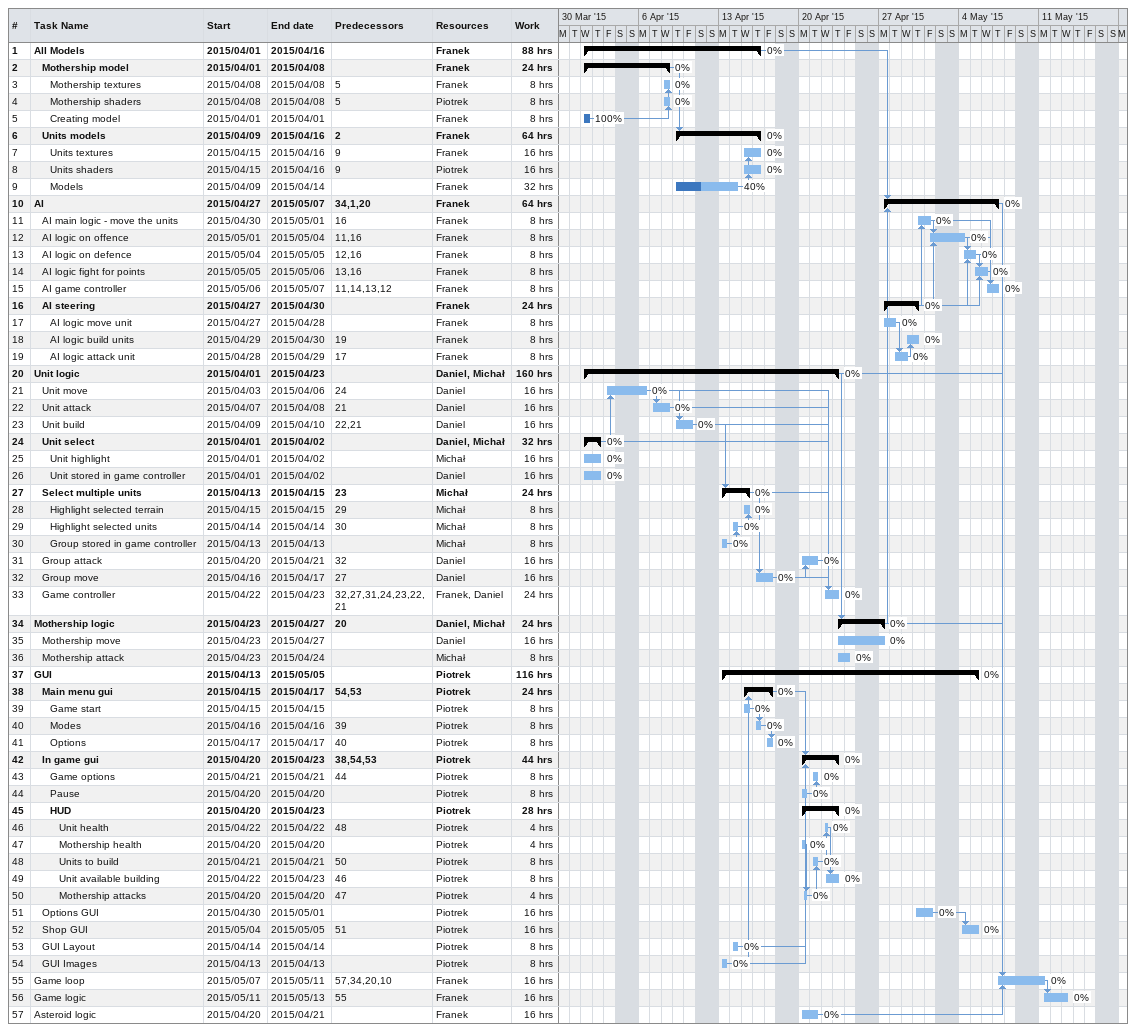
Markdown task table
| ID | Level | Task | Start | Finish | Predecessors | Resources | % complete | Work (h) |
|---|---|---|---|---|---|---|---|---|
| 1 | 1 | **All Models** | 2015-04-01 | 2015-04-16 |  | Franek | 0 | 88 |
| 2 | 2 | **Mothership model** | 2015-04-01 | 2015-04-08 |  | Franek | 0 | 24 |
| 3 | 3 | Mothership textures | 2015-04-08 | 2015-04-08 | 5 | Franek | 0 | 8 |
| 4 | 3 | Mothership shaders | 2015-04-08 | 2015-04-08 | 5 | Piotrek | 0 | 8 |
| 5 | 3 | Creating model | 2015-04-01 | 2015-04-01 |  | Franek | 100 | 8 |
| 6 | 2 | **Units models** | 2015-04-09 | 2015-04-16 | 2 | Franek | 0 | 64 |
| 7 | 3 | Units textures | 2015-04-15 | 2015-04-16 | 9 | Franek | 0 | 16 |
| 8 | 3 | Units shaders | 2015-04-15 | 2015-04-16 | 9 | Piotrek | 0 | 16 |
| 9 | 3 | Models | 2015-04-09 | 2015-04-14 |  | Franek | 40 | 32 |
| 10 | 1 | **AI** | 2015-04-27 | 2015-05-07 | 34, 1, 20 | Franek | 0 | 64 |
| 11 | 2 | AI main logic - move the units | 2015-04-30 | 2015-05-01 | 16 | Franek | 0 | 8 |
| 12 | 2 | AI logic on offence | 2015-05-01 | 2015-05-04 | 11, 16 | Franek | 0 | 8 |
| 13 | 2 | AI logic on defence | 2015-05-04 | 2015-05-05 | 12, 16 | Franek | 0 | 8 |
| 14 | 2 | AI logic fight for points | 2015-05-05 | 2015-05-06 | 13, 16 | Franek | 0 | 8 |
| 15 | 2 | AI game controller | 2015-05-06 | 2015-05-07 | 11, 14, 13, 12 | Franek | 0 | 8 |
| 16 | 2 | **AI steering** | 2015-04-27 | 2015-04-30 |  | Franek | 0 | 24 |
| 17 | 3 | AI logic move unit | 2015-04-27 | 2015-04-28 |  | Franek | 0 | 8 |
| 18 | 3 | AI logic build units | 2015-04-29 | 2015-04-30 | 19 | Franek | 0 | 8 |
| 19 | 3 | AI logic attack unit | 2015-04-28 | 2015-04-29 | 17 | Franek | 0 | 8 |
| 20 | 1 | **Unit logic** | 2015-04-01 | 2015-04-23 |  | Daniel, Michał | 0 | 160 |
| 21 | 2 | Unit move | 2015-04-03 | 2015-04-06 | 24 | Daniel | 0 | 16 |
| 22 | 2 | Unit attack | 2015-04-07 | 2015-04-08 | 21 | Daniel | 0 | 16 |
| 23 | 2 | Unit build | 2015-04-09 | 2015-04-10 | 22, 21 | Daniel | 0 | 16 |
| 24 | 2 | **Unit select** | 2015-04-01 | 2015-04-02 |  | Daniel, Michał | 0 | 32 |
| 25 | 3 | Unit highlight | 2015-04-01 | 2015-04-02 |  | Michał | 0 | 16 |
| 26 | 3 | Unit stored in game controller | 2015-04-01 | 2015-04-02 |  | Daniel | 0 | 16 |
| 27 | 2 | **Select multiple units** | 2015-04-13 | 2015-04-15 | 23 | Michał | 0 | 24 |
| 28 | 3 | Highlight selected terrain | 2015-04-15 | 2015-04-15 | 29 | Michał | 0 | 8 |
| 29 | 3 | Highlight selected units | 2015-04-14 | 2015-04-14 | 30 | Michał | 0 | 8 |
| 30 | 3 | Group stored in game controller | 2015-04-13 | 2015-04-13 |  | Michał | 0 | 8 |
| 31 | 2 | Group attack | 2015-04-20 | 2015-04-21 | 32 | Daniel | 0 | 16 |
| 32 | 2 | Group move | 2015-04-16 | 2015-04-17 | 27 | Daniel | 0 | 16 |
| 33 | 2 | Game controller | 2015-04-22 | 2015-04-23 | 32, 27, 31, 24, 23, 22, 21 | Franek, Daniel | 0 | 24 |
| 34 | 1 | **Mothership logic** | 2015-04-23 | 2015-04-27 | 20 | Daniel, Michał | 0 | 24 |
| 35 | 2 | Mothership move | 2015-04-23 | 2015-04-27 |  | Daniel | 0 | 16 |
| 36 | 2 | Mothership attack | 2015-04-23 | 2015-04-24 |  | Michał | 0 | 8 |
| 37 | 1 | **GUI** | 2015-04-13 | 2015-05-05 |  | Piotrek | 0 | 116 |
| 38 | 2 | **Main menu gui** | 2015-04-15 | 2015-04-17 | 54, 53 | Piotrek | 0 | 24 |
| 39 | 3 | Game start | 2015-04-15 | 2015-04-15 |  | Piotrek | 0 | 8 |
| 40 | 3 | Modes | 2015-04-16 | 2015-04-16 | 39 | Piotrek | 0 | 8 |
| 41 | 3 | Options | 2015-04-17 | 2015-04-17 | 40 | Piotrek | 0 | 8 |
| 42 | 2 | **In game gui** | 2015-04-20 | 2015-04-23 | 38, 54, 53 | Piotrek | 0 | 44 |
| 43 | 3 | Game options | 2015-04-21 | 2015-04-21 | 44 | Piotrek | 0 | 8 |
| 44 | 3 | Pause | 2015-04-20 | 2015-04-20 |  | Piotrek | 0 | 8 |
| 45 | 3 | **HUD** | 2015-04-20 | 2015-04-23 |  | Piotrek | 0 | 28 |
| 46 | 4 | Unit health | 2015-04-22 | 2015-04-22 | 48 | Piotrek | 0 | 4 |
| 47 | 4 | Mothership health | 2015-04-20 | 2015-04-20 |  | Piotrek | 0 | 4 |
| 48 | 4 | Units to build | 2015-04-21 | 2015-04-21 | 50 | Piotrek | 0 | 8 |
| 49 | 4 | Unit available building | 2015-04-22 | 2015-04-23 | 46 | Piotrek | 0 | 8 |
| 50 | 4 | Mothership attacks | 2015-04-20 | 2015-04-20 | 47 | Piotrek | 0 | 4 |
| 51 | 2 | Options GUI | 2015-04-30 | 2015-05-01 |  | Piotrek | 0 | 16 |
| 52 | 2 | Shop GUI | 2015-05-04 | 2015-05-05 | 51 | Piotrek | 0 | 16 |
| 53 | 2 | GUI Layout | 2015-04-14 | 2015-04-14 |  | Piotrek | 0 | 8 |
| 54 | 2 | GUI Images | 2015-04-13 | 2015-04-13 |  | Piotrek | 0 | 8 |
| 55 | 1 | Game loop | 2015-05-07 | 2015-05-11 | 57, 34, 20, 10 | Franek | 0 | 16 |
| 56 | 1 | Game logic | 2015-05-11 | 2015-05-13 | 55 | Franek | 0 | 16 |
| 57 | 1 | Asteroid logic | 2015-04-20 | 2015-04-21 |  | Franek | 0 | 16 |
